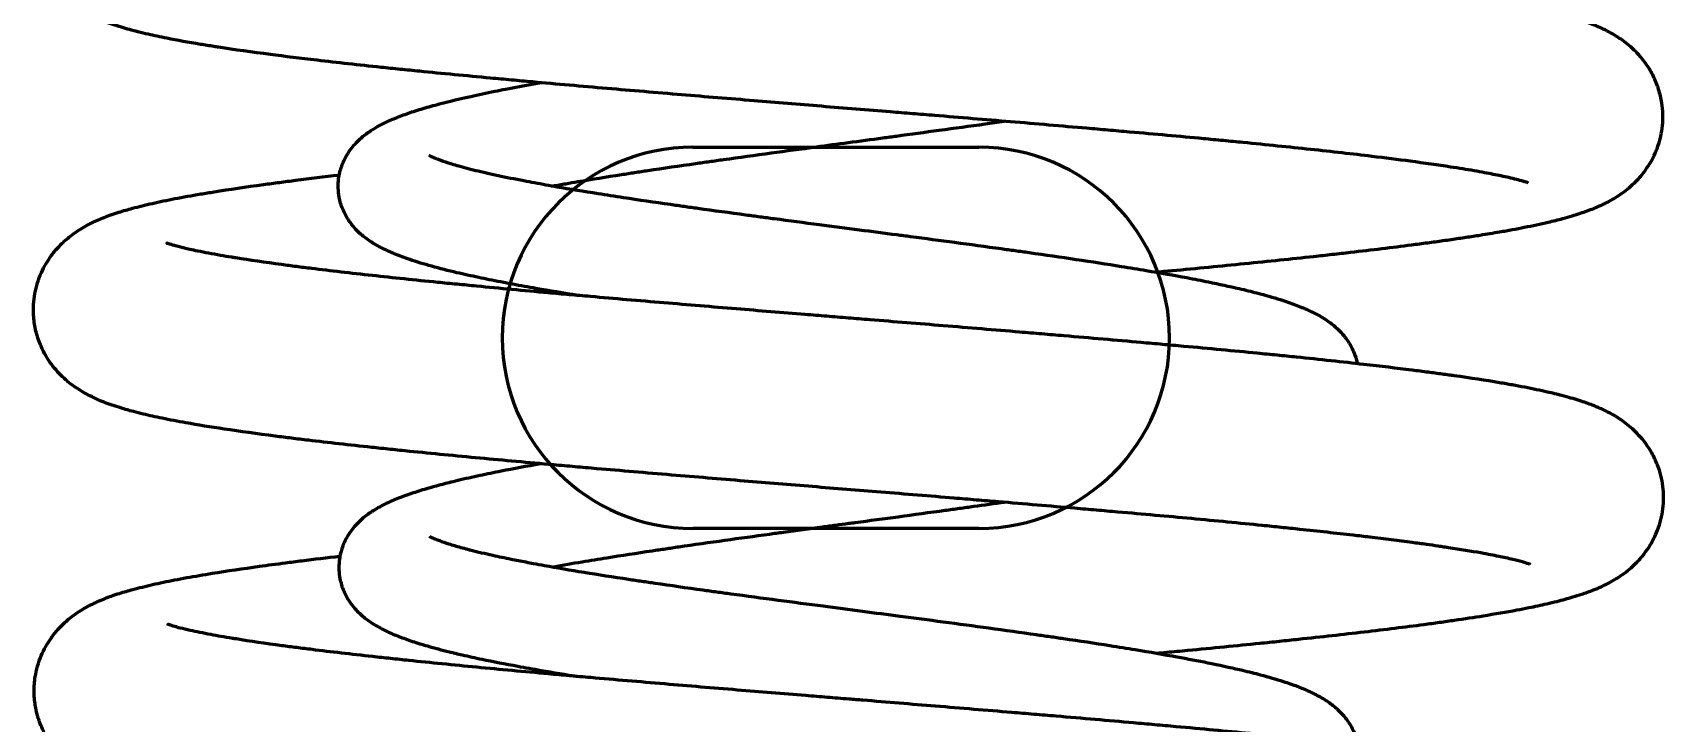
# Model space of a CAD drawing. Header units: millimetres. Extents: x 0 to 840, y 0 to 594.
# Drawn here: x 475.397 to 477.679, y 288.571 to 289.538 of the extents above; entities that cross this region are included whole.
import ezdxf

# ---------------------------------------------------------------- set-up
doc = ezdxf.new("R2010")
doc.units = ezdxf.units.MM
doc.linetypes.add('K5LT_BASIC', pattern=[0])
doc.layers.add('Системный слой', color=7, linetype='Continuous')

# ---------------------------------------------------------------- blocks, each defined once
blk = doc.blocks.new('U29')
at = {"layer": 'Системный слой', "color": 5, "linetype": 'K5LT_BASIC', "lineweight": 60, "true_color": 0x0000ff}
for p, q in [((476.3203, 289.3774), (476.7203, 289.3774)), ((476.7203, 288.8441), (476.3203, 288.8441))]:
    blk.add_line(p, q, dxfattribs=at)
for centre, start, end in [((476.3203, 289.1107), 90, 270), ((476.7203, 289.1107), 270, 90)]:
    blk.add_arc(centre, 0.2667, start, end, dxfattribs=at)
blk = doc.blocks.new('U40')
at = {"layer": 'Системный слой', "color": 5, "linetype": 'K5LT_BASIC', "lineweight": 60, "true_color": 0x0000ff}
for points, knots in [([(477.4892, 289.3274), (477.4882, 289.3278), (477.4875, 289.3281), (477.4846, 289.329), (477.4829, 289.3295), (477.4763, 289.3314), (477.4695, 289.3332), (477.4584, 289.3357), (477.4548, 289.3365), (477.4439, 289.3388), (477.4361, 289.3403), (477.4231, 289.3427), (477.4181, 289.3436), (477.4079, 289.3454), (477.4026, 289.3463), (477.3916, 289.348), (477.3859, 289.3489), (477.3627, 289.3525), (477.3438, 289.3552), (477.3066, 289.3601), (477.2888, 289.3624), (477.2431, 289.3679), (477.2144, 289.3711), (477.1541, 289.3776), (477.1226, 289.3808), (477.0808, 289.3849), (477.0716, 289.3858), (477.0531, 289.3876), (477.0437, 289.3885), (477.001, 289.3925), (476.9665, 289.3956), (476.9213, 289.3996), (476.9113, 289.4005), (476.8914, 289.4023), (476.8813, 289.4031), (476.8362, 289.407), (476.8005, 289.4101), (476.7295, 289.416), (476.6941, 289.4189), (476.6483, 289.4227), (476.638, 289.4235), (476.6174, 289.4252), (476.6071, 289.4261), (476.5647, 289.4295), (476.5324, 289.4321), (476.4686, 289.4373), (476.4371, 289.4399), (476.3718, 289.4453), (476.3381, 289.448), (476.2694, 289.4538), (476.2345, 289.4567), (476.1647, 289.4627), (476.1298, 289.4658), (476.0859, 289.4697), (476.0761, 289.4706), (476.0566, 289.4724), (476.0469, 289.4733), (476.003, 289.4774), (475.9697, 289.4805), (475.9286, 289.4847), (475.9196, 289.4856), (475.9017, 289.4874), (475.8929, 289.4883), (475.8527, 289.4925), (475.8228, 289.4958), (475.7716, 289.5018), (475.7498, 289.5045), (475.7032, 289.5106), (475.6791, 289.5139), (475.6545, 289.5177), (475.6523, 289.5181), (475.6437, 289.5194), (475.6374, 289.5204), (475.6145, 289.5242), (475.5988, 289.5271), (475.5752, 289.5318), (475.5664, 289.5336), (475.5533, 289.5367), (475.5486, 289.5378), (475.5359, 289.541), (475.5282, 289.5431), (475.5168, 289.5465), (475.5127, 289.5478), (475.5048, 289.5505), (475.5013, 289.5518), (475.4915, 289.5555), (475.4861, 289.5578), (475.4768, 289.5622), (475.4733, 289.564), (475.4666, 289.5677), (475.4631, 289.5698), (475.4542, 289.5756), (475.4482, 289.58), (475.4419, 289.5855), (475.4416, 289.5857), (475.441, 289.5862), (475.4406, 289.5866), (475.4393, 289.5878), (475.4384, 289.5886), (475.4358, 289.591), (475.4341, 289.5928), (475.4294, 289.5977), (475.4265, 289.6011), (475.4209, 289.6084), (475.4182, 289.6123), (475.4123, 289.6219), (475.4092, 289.6278), (475.404, 289.6403), (475.4019, 289.6466), (475.3987, 289.6597), (475.3976, 289.6663), (475.3966, 289.6782), (475.3966, 289.6835), (475.397, 289.6939), (475.3976, 289.6991), (475.3993, 289.7093), (475.4004, 289.7143), (475.4033, 289.724), (475.405, 289.7287), (475.4089, 289.7378), (475.4111, 289.7421), (475.4158, 289.7505), (475.4184, 289.7544), (475.4224, 289.76), (475.4238, 289.7619), (475.4281, 289.7672), (475.4312, 289.7706), (475.4385, 289.7782), (475.4433, 289.7824), (475.4508, 289.7883), (475.454, 289.7906), (475.4602, 289.7949), (475.4632, 289.7967), (475.4696, 289.8004), (475.4724, 289.802), (475.4818, 289.8068), (475.4876, 289.8093), (475.4969, 289.8131), (475.5006, 289.8145), (475.5078, 289.8171), (475.5115, 289.8183), (475.5216, 289.8216), (475.5277, 289.8234), (475.5385, 289.8263), (475.543, 289.8275), (475.5542, 289.8303), (475.5612, 289.8319), (475.5735, 289.8346), (475.5787, 289.8357), (475.5893, 289.8378), (475.5949, 289.8389), (475.612, 289.8422), (475.6242, 289.8443), (475.6574, 289.8498), (475.6795, 289.8532), (475.7095, 289.8574), (475.7159, 289.8583), (475.7297, 289.8602), (475.7372, 289.8612), (475.7524, 289.8632), (475.7601, 289.8641), (475.7861, 289.8674), (475.805, 289.8697), (475.8245, 289.8719)], [0, 0, 0, 0, 0.294283, 0.294283, 0.590791, 0.590791, 1.353847, 1.353847, 1.680462, 1.680462, 2.279788, 2.279788, 2.614553, 2.614553, 2.949863, 2.949863, 3.284733, 3.284733, 4.270612, 4.270612, 5.091419, 5.091419, 6.267173, 6.267173, 7.428593, 7.428593, 7.749717, 7.749717, 8.069917, 8.069917, 9.203341, 9.203341, 9.519532, 9.519532, 9.834799, 9.834799, 10.92913, 10.92913, 11.983884, 11.983884, 12.289004, 12.289004, 12.592005, 12.592005, 13.540081, 13.540081, 14.467176, 14.467176, 15.473746, 15.473746, 16.536179, 16.536179, 17.638735, 17.638735, 17.959014, 17.959014, 18.280353, 18.280353, 19.42763, 19.42763, 19.754325, 19.754325, 20.082486, 20.082486, 21.262341, 21.262341, 22.211644, 22.211644, 23.397132, 23.397132, 23.515995, 23.515995, 23.861743, 23.861743, 24.810301, 24.810301, 25.400791, 25.400791, 25.745974, 25.745974, 26.336463, 26.336463, 26.663426, 26.663426, 26.971834, 26.971834, 27.427428, 27.427428, 27.685759, 27.685759, 27.929092, 27.929092, 28.324627, 28.324627, 28.339941, 28.339941, 28.367815, 28.367815, 28.423561, 28.423561, 28.535054, 28.535054, 28.72965, 28.72965, 28.918916, 28.918916, 29.168349, 29.168349, 29.40323, 29.40323, 29.630148, 29.630148, 29.806244, 29.806244, 29.983055, 29.983055, 30.161712, 30.161712, 30.343406, 30.343406, 30.52834, 30.52834, 30.714034, 30.714034, 30.811697, 30.811697, 31.006242, 31.006242, 31.300974, 31.300974, 31.509612, 31.509612, 31.728506, 31.728506, 31.960697, 31.960697, 32.431858, 32.431858, 32.720519, 32.720519, 33.023529, 33.023529, 33.516362, 33.516362, 33.852567, 33.852567, 34.3454, 34.3454, 34.692017, 34.692017, 35.040636, 35.040636, 35.750839, 35.750839, 36.889796, 36.889796, 37.191093, 37.191093, 37.530991, 37.530991, 37.869578, 37.869578, 38.651559, 38.651559, 38.651559, 38.651559]), ([(476.9679, 289.2028), (476.9754, 289.2035), (476.983, 289.2042), (477.0253, 289.2082), (477.0592, 289.2114), (477.1254, 289.2181), (477.1577, 289.2214), (477.1974, 289.2257), (477.206, 289.2267), (477.2232, 289.2286), (477.2316, 289.2296), (477.2701, 289.234), (477.2986, 289.2374), (477.333, 289.2419), (477.3405, 289.2429), (477.3552, 289.2448), (477.3624, 289.2458), (477.3735, 289.2474), (477.3773, 289.2479), (477.3882, 289.2495), (477.395, 289.2505), (477.4084, 289.2525), (477.415, 289.2535), (477.4308, 289.2561), (477.4399, 289.2576), (477.4548, 289.2601), (477.4607, 289.2612), (477.4722, 289.2633), (477.4778, 289.2644), (477.4951, 289.2678), (477.5062, 289.2702), (477.5237, 289.2742), (477.5305, 289.2759), (477.5414, 289.2789), (477.5457, 289.2801), (477.5542, 289.2826), (477.5581, 289.2838), (477.5682, 289.2872), (477.5746, 289.2895), (477.5841, 289.2933), (477.5877, 289.2949), (477.5977, 289.2995), (477.6034, 289.3025), (477.6139, 289.3089), (477.6169, 289.3109), (477.6236, 289.3156), (477.6268, 289.3181), (477.6331, 289.3235), (477.6364, 289.3266), (477.6439, 289.3342), (477.6488, 289.3399), (477.6555, 289.3493), (477.6583, 289.3535), (477.6626, 289.3613), (477.6646, 289.3651), (477.6668, 289.3701), (477.6672, 289.3711), (477.6686, 289.3744), (477.6694, 289.3766), (477.6717, 289.3833), (477.673, 289.388), (477.6752, 289.3977), (477.676, 289.4029), (477.6771, 289.4133), (477.6772, 289.4185), (477.677, 289.429), (477.6765, 289.4342), (477.6747, 289.4459), (477.6732, 289.4523), (477.6692, 289.4648), (477.6668, 289.4708), (477.6611, 289.4823), (477.6579, 289.4878), (477.6523, 289.4959), (477.6501, 289.4989), (477.645, 289.5051), (477.642, 289.5084), (477.6361, 289.5143), (477.6329, 289.5173), (477.6268, 289.5224), (477.6236, 289.5249), (477.6153, 289.5309), (477.6105, 289.5339), (477.6022, 289.5386), (477.5994, 289.5401), (477.5929, 289.5433), (477.5897, 289.5447), (477.5831, 289.5476), (477.5796, 289.5491), (477.5701, 289.5527), (477.5639, 289.5548), (477.5534, 289.5581), (477.5496, 289.5592), (477.5393, 289.5622), (477.5327, 289.5639), (477.5215, 289.5667), (477.5167, 289.5678), (477.5068, 289.57), (477.5018, 289.5711), (477.4859, 289.5743), (477.4746, 289.5765), (477.4568, 289.5797), (477.4509, 289.5807), (477.425, 289.585), (477.4037, 289.5882), (477.3785, 289.5918), (477.376, 289.5921), (477.3687, 289.5931), (477.3638, 289.5938), (477.3517, 289.5954), (477.3443, 289.5964), (477.319, 289.5996), (477.3004, 289.6019), (477.2521, 289.6076), (477.2215, 289.6109), (477.1807, 289.6152), (477.1718, 289.6162), (477.1539, 289.618), (477.1448, 289.6189), (477.1031, 289.6231), (477.0692, 289.6263), (476.9999, 289.6328), (476.9645, 289.6359), (476.9182, 289.64), (476.9081, 289.6409), (476.8878, 289.6426), (476.8776, 289.6435), (476.8318, 289.6475), (476.7956, 289.6505), (476.7486, 289.6544), (476.7382, 289.6553), (476.7174, 289.657), (476.707, 289.6579), (476.6621, 289.6615), (476.6274, 289.6644), (476.574, 289.6687), (476.5553, 289.6702), (476.5367, 289.6718)], [17.925698, 17.925698, 17.925698, 17.925698, 18.167009, 18.167009, 19.2909, 19.2909, 20.438066, 20.438066, 20.764004, 20.764004, 21.091646, 21.091646, 22.269776, 22.269776, 22.60456, 22.60456, 22.940722, 22.940722, 23.127077, 23.127077, 23.466227, 23.466227, 23.806227, 23.806227, 24.305225, 24.305225, 24.64946, 24.64946, 24.994042, 24.994042, 25.735695, 25.735695, 26.22832, 26.22832, 26.56211, 26.56211, 26.880688, 26.880688, 27.368379, 27.368379, 27.654133, 27.654133, 28.141824, 28.141824, 28.363184, 28.363184, 28.5713, 28.5713, 28.770075, 28.770075, 29.058096, 29.058096, 29.244032, 29.244032, 29.401653, 29.401653, 29.444645, 29.444645, 29.530629, 29.530629, 29.702599, 29.702599, 29.885276, 29.885276, 30.06815, 30.06815, 30.251092, 30.251092, 30.484514, 30.484514, 30.721174, 30.721174, 30.964772, 30.964772, 31.113941, 31.113941, 31.303816, 31.303816, 31.499385, 31.499385, 31.702156, 31.702156, 32.051272, 32.051272, 32.28363, 32.28363, 32.535349, 32.535349, 32.808514, 32.808514, 33.309001, 33.309001, 33.617462, 33.617462, 34.106001, 34.106001, 34.445293, 34.445293, 34.786251, 34.786251, 35.491866, 35.491866, 35.836484, 35.836484, 36.945102, 36.945102, 37.062996, 37.062996, 37.29316, 37.29316, 37.630149, 37.630149, 38.427466, 38.427466, 39.619782, 39.619782, 39.945775, 39.945775, 40.270339, 40.270339, 41.426297, 41.426297, 42.560486, 42.560486, 42.875618, 42.875618, 43.189634, 43.189634, 44.279023, 44.279023, 44.587358, 44.587358, 44.894154, 44.894154, 45.907399, 45.907399, 46.450251, 46.450251, 46.450251, 46.450251]), ([(476.1592, 289.1701), (476.1389, 289.1733), (476.1193, 289.1766), (476.0952, 289.1808), (476.0898, 289.1818), (476.079, 289.1837), (476.0737, 289.1847), (476.0569, 289.1878), (476.0457, 289.19), (476.0301, 289.1931), (476.0253, 289.1941), (476.01, 289.1974), (475.9999, 289.1996), (475.9777, 289.2048), (475.966, 289.2078), (475.944, 289.2139), (475.9337, 289.217), (475.917, 289.2226), (475.9102, 289.2251), (475.9009, 289.2289), (475.8981, 289.2302), (475.89, 289.2338), (475.8848, 289.2364), (475.8772, 289.2406), (475.8749, 289.242), (475.868, 289.2463), (475.8635, 289.2494), (475.858, 289.2539), (475.8572, 289.2546), (475.8551, 289.2564), (475.8539, 289.2575), (475.8507, 289.2605), (475.8489, 289.2624), (475.8441, 289.2678), (475.8412, 289.2715), (475.837, 289.2777), (475.8355, 289.2803), (475.8328, 289.2853), (475.8315, 289.288), (475.8293, 289.2935), (475.8283, 289.2961), (475.8266, 289.3019), (475.8259, 289.3047), (475.8246, 289.3119), (475.8242, 289.3161), (475.8239, 289.3247), (475.8241, 289.3293), (475.825, 289.3363), (475.8256, 289.3396), (475.827, 289.3454), (475.8279, 289.3484), (475.8299, 289.3539), (475.831, 289.3566), (475.8335, 289.3618), (475.8348, 289.3642), (475.8384, 289.3703), (475.8405, 289.3734), (475.845, 289.3791), (475.8471, 289.3814), (475.851, 289.3855), (475.8529, 289.3874), (475.8566, 289.3908), (475.8586, 289.3925), (475.8626, 289.3956), (475.8647, 289.3972), (475.8709, 289.4015), (475.875, 289.404), (475.8815, 289.4077), (475.8838, 289.4089), (475.8913, 289.4127), (475.8966, 289.4152), (475.9049, 289.4186), (475.9078, 289.4198), (475.9137, 289.422), (475.9167, 289.4232), (475.9263, 289.4266), (475.9331, 289.4288), (475.9439, 289.432), (475.9475, 289.4331), (475.955, 289.4353), (475.9589, 289.4363), (475.9668, 289.4384), (475.9708, 289.4395), (475.9858, 289.4433), (475.9973, 289.446), (476.0201, 289.4511), (476.0313, 289.4535), (476.048, 289.4568), (476.053, 289.4578), (476.0709, 289.4613), (476.084, 289.4638), (476.1007, 289.4668), (476.1037, 289.4673), (476.1067, 289.4678)], [5.675318, 5.675318, 5.675318, 5.675318, 6.718364, 6.718364, 7.027139, 7.027139, 7.337084, 7.337084, 8.02466, 8.02466, 8.337898, 8.337898, 9.039295, 9.039295, 9.943122, 9.943122, 10.846949, 10.846949, 11.510055, 11.510055, 11.803712, 11.803712, 12.370603, 12.370603, 12.629951, 12.629951, 13.137623, 13.137623, 13.231575, 13.231575, 13.370786, 13.370786, 13.580998, 13.580998, 13.915817, 13.915817, 14.110907, 14.110907, 14.301281, 14.301281, 14.485591, 14.485591, 14.666164, 14.666164, 14.91831, 14.91831, 15.17301, 15.17301, 15.356612, 15.356612, 15.538988, 15.538988, 15.721359, 15.721359, 15.905494, 15.905494, 16.188859, 16.188859, 16.431405, 16.431405, 16.641209, 16.641209, 16.859371, 16.859371, 17.086432, 17.086432, 17.546445, 17.546445, 17.802544, 17.802544, 18.364448, 18.364448, 18.655585, 18.655585, 18.952749, 18.952749, 19.574122, 19.574122, 19.886187, 19.886187, 20.20084, 20.20084, 20.516526, 20.516526, 21.342221, 21.342221, 22.07547, 22.07547, 22.387816, 22.387816, 23.15617, 23.15617, 23.324208, 23.324208, 23.324208, 23.324208]), ([(476.5372, 289.3841), (476.5535, 289.3862), (476.5697, 289.3884), (476.5924, 289.3915), (476.5988, 289.3923), (476.6252, 289.3959), (476.6451, 289.3986), (476.6864, 289.4043), (476.7078, 289.4072), (476.7377, 289.4114), (476.7464, 289.4126), (476.7551, 289.4139)], [0, 0, 0, 0, 0.687907, 0.687907, 0.960774, 0.960774, 1.810877, 1.810877, 2.74229, 2.74229, 3.129512, 3.129512, 3.129512, 3.129512]), ([(476.1244, 289.3233), (476.1304, 289.3244), (476.1364, 289.3254), (476.148, 289.3274), (476.1535, 289.3284), (476.1787, 289.3326), (476.1992, 289.336), (476.2265, 289.3402), (476.2326, 289.3412), (476.2449, 289.3431), (476.2511, 289.344), (476.279, 289.3482), (476.3013, 289.3515), (476.3305, 289.3557), (476.337, 289.3566), (476.35, 289.3584), (476.3565, 289.3594), (476.3849, 289.3634), (476.4071, 289.3664), (476.4505, 289.3724), (476.4717, 289.3752), (476.5077, 289.3801), (476.5224, 289.3821), (476.5372, 289.3841)], [5.660063, 5.660063, 5.660063, 5.660063, 6.001296, 6.001296, 6.301548, 6.301548, 7.35492, 7.35492, 7.653726, 7.653726, 7.952375, 7.952375, 8.983354, 8.983354, 9.274141, 9.274141, 9.563606, 9.563606, 10.531197, 10.531197, 11.434023, 11.434023, 12.060567, 12.060567, 12.060567, 12.060567]), ([(475.951, 289.3663), (475.9516, 289.3659), (475.9514, 289.3659), (475.9543, 289.3645), (475.9568, 289.3634), (475.9599, 289.3621), (475.9614, 289.3615), (475.9641, 289.3604), (475.9658, 289.3598), (475.9716, 289.3577), (475.9764, 289.3562), (475.9843, 289.3537), (475.9871, 289.3529), (475.9978, 289.3499), (476.0067, 289.3475), (476.026, 289.3428), (476.0365, 289.3404), (476.059, 289.3356), (476.071, 289.3332), (476.0935, 289.3289), (476.1038, 289.327), (476.1197, 289.3241), (476.1249, 289.3232), (476.1484, 289.3191), (476.1676, 289.3159), (476.1934, 289.3119), (476.1992, 289.3109), (476.2111, 289.3091), (476.2171, 289.3082), (476.2444, 289.304), (476.2663, 289.3008), (476.2952, 289.2967), (476.3016, 289.2958), (476.3144, 289.2939), (476.3208, 289.293), (476.3493, 289.2891), (476.3717, 289.286), (476.401, 289.2821), (476.4076, 289.2812), (476.4207, 289.2794), (476.4273, 289.2785), (476.4548, 289.2749), (476.4758, 289.2721), (476.5157, 289.2669), (476.5345, 289.2644), (476.5706, 289.2597), (476.588, 289.2575), (476.6118, 289.2543), (476.6183, 289.2535), (476.6454, 289.2499), (476.6659, 289.2472), (476.7082, 289.2415), (476.73, 289.2386), (476.7579, 289.2347), (476.7644, 289.2338), (476.7775, 289.232), (476.784, 289.2311), (476.813, 289.227), (476.835, 289.2238), (476.8782, 289.2173), (476.8994, 289.2141), (476.9257, 289.2098), (476.9315, 289.2089), (476.9431, 289.207), (476.9488, 289.206), (476.9743, 289.2017), (476.9933, 289.1983), (477.0164, 289.194), (477.0215, 289.193), (477.0315, 289.191), (477.0365, 289.19), (477.0565, 289.186), (477.0708, 289.1829), (477.0886, 289.1787), (477.0929, 289.1777), (477.1012, 289.1756), (477.1053, 289.1746), (477.1209, 289.1705), (477.1317, 289.1674), (477.1492, 289.1619), (477.1562, 289.1595), (477.166, 289.1558), (477.169, 289.1546), (477.1773, 289.1512), (477.1826, 289.1489), (477.1904, 289.145), (477.1928, 289.1437), (477.2003, 289.1396), (477.2054, 289.1364), (477.2125, 289.1313), (477.2145, 289.1297), (477.2202, 289.125), (477.2236, 289.1219), (477.229, 289.116), (477.2307, 289.114), (477.2341, 289.1097), (477.2357, 289.1074), (477.2388, 289.1027), (477.2403, 289.1001), (477.2429, 289.0951), (477.2442, 289.0921), (477.2468, 289.0854), (477.2483, 289.0808), (477.2494, 289.0757), (477.2495, 289.0751), (477.2496, 289.0746)], [0, 0, 0, 0, 0.387671, 0.387671, 0.734853, 0.734853, 0.926054, 0.926054, 1.182177, 1.182177, 1.776503, 1.776503, 2.068881, 2.068881, 2.870333, 2.870333, 3.671785, 3.671785, 4.469476, 4.469476, 5.095012, 5.095012, 5.395899, 5.395899, 6.426319, 6.426319, 6.725595, 6.725595, 7.023805, 7.023805, 8.070082, 8.070082, 8.363106, 8.363106, 8.654944, 8.654944, 9.647733, 9.647733, 9.933187, 9.933187, 10.2167, 10.2167, 11.114846, 11.114846, 11.909025, 11.909025, 12.644886, 12.644886, 12.921745, 12.921745, 13.802225, 13.802225, 14.755296, 14.755296, 15.048883, 15.048883, 15.343947, 15.343947, 16.374327, 16.374327, 17.425988, 17.425988, 17.731992, 17.731992, 18.038928, 18.038928, 19.113765, 19.113765, 19.424723, 19.424723, 19.736808, 19.736808, 20.707304, 20.707304, 21.023015, 21.023015, 21.338881, 21.338881, 22.249195, 22.249195, 22.915146, 22.915146, 23.21475, 23.21475, 23.77695, 23.77695, 24.044978, 24.044978, 24.601652, 24.601652, 24.836213, 24.836213, 25.233624, 25.233624, 25.435731, 25.435731, 25.631325, 25.631325, 25.822627, 25.822627, 26.011494, 26.011494, 26.295124, 26.295124, 26.328581, 26.328581, 26.328581, 26.328581]), ([(477.4915, 288.7936), (477.4909, 288.7939), (477.4917, 288.7936), (477.489, 288.7946), (477.4858, 288.7956), (477.4784, 288.7978), (477.4727, 288.7992), (477.4644, 288.8012), (477.461, 288.802), (477.4511, 288.8042), (477.4441, 288.8056), (477.4321, 288.8079), (477.4274, 288.8088), (477.4089, 288.8121), (477.3937, 288.8146), (477.375, 288.8174), (477.3729, 288.8177), (477.3682, 288.8184), (477.3655, 288.8188), (477.3575, 288.82), (477.352, 288.8208), (477.3399, 288.8225), (477.3332, 288.8234), (477.3077, 288.8268), (477.2879, 288.8293), (477.2594, 288.8327), (477.2516, 288.8336), (477.2201, 288.8372), (477.1951, 288.84), (477.1605, 288.8436), (477.1519, 288.8445), (477.1345, 288.8463), (477.1256, 288.8472), (477.0849, 288.8513), (477.0518, 288.8545), (476.9843, 288.8608), (476.95, 288.8639), (476.9049, 288.8678), (476.8949, 288.8687), (476.8748, 288.8705), (476.8648, 288.8713), (476.8196, 288.8752), (476.7839, 288.8782), (476.7374, 288.8821), (476.7271, 288.8829), (476.7064, 288.8847), (476.6961, 288.8855), (476.6517, 288.8892), (476.6174, 288.892), (476.5513, 288.8974), (476.5195, 288.8999), (476.4558, 288.9051), (476.4239, 288.9077), (476.358, 288.9131), (476.324, 288.916), (476.255, 288.9217), (476.2201, 288.9247), (476.1756, 288.9285), (476.1655, 288.9294), (476.1454, 288.9312), (476.1354, 288.9321), (476.0903, 288.9361), (476.0559, 288.9392), (475.9885, 288.9455), (475.9556, 288.9487), (475.9148, 288.9528), (475.9059, 288.9537), (475.8882, 288.9556), (475.8795, 288.9565), (475.8398, 288.9607), (475.8102, 288.964), (475.7743, 288.9683), (475.7665, 288.9693), (475.7511, 288.9712), (475.7435, 288.9721), (475.7106, 288.9764), (475.6868, 288.9797), (475.6454, 288.9859), (475.6276, 288.9888), (475.6051, 288.9928), (475.5994, 288.9939), (475.5884, 288.996), (475.583, 288.9971), (475.5686, 289.0001), (475.5598, 289.002), (475.5465, 289.0052), (475.542, 289.0063), (475.5316, 289.0091), (475.5256, 289.0108), (475.5159, 289.0138), (475.5119, 289.0151), (475.5041, 289.0178), (475.5006, 289.019), (475.4892, 289.0235), (475.4817, 289.0268), (475.4705, 289.0327), (475.467, 289.0347), (475.4579, 289.0404), (475.4518, 289.0446), (475.4439, 289.0512), (475.4423, 289.0526), (475.4376, 289.0569), (475.4345, 289.06), (475.4285, 289.0666), (475.4256, 289.0701), (475.4201, 289.0776), (475.4175, 289.0816), (475.4126, 289.09), (475.4104, 289.0943), (475.4057, 289.1049), (475.4035, 289.1112), (475.4001, 289.1242), (475.3989, 289.1308), (475.3976, 289.1442), (475.3975, 289.1509), (475.3982, 289.1627), (475.3988, 289.1679), (475.4007, 289.178), (475.402, 289.183), (475.405, 289.1926), (475.4067, 289.1973), (475.4108, 289.2062), (475.413, 289.2105), (475.4178, 289.2187), (475.4204, 289.2226), (475.4243, 289.2279), (475.4256, 289.2296), (475.4298, 289.2346), (475.4328, 289.238), (475.4402, 289.2454), (475.445, 289.2496), (475.4525, 289.2555), (475.4557, 289.2578), (475.462, 289.262), (475.4649, 289.2638), (475.4713, 289.2675), (475.4741, 289.269), (475.4835, 289.2738), (475.4894, 289.2764), (475.4987, 289.2801), (475.5025, 289.2815), (475.5098, 289.2841), (475.5134, 289.2853), (475.5236, 289.2886), (475.5298, 289.2903), (475.5406, 289.2933), (475.5451, 289.2944), (475.5544, 289.2967), (475.5592, 289.2978), (475.5691, 289.3001), (475.5742, 289.3012), (475.5846, 289.3034), (475.59, 289.3045), (475.6069, 289.3077), (475.619, 289.3099), (475.6378, 289.3131), (475.6441, 289.3141), (475.6718, 289.3186), (475.6949, 289.322), (475.7269, 289.3263), (475.7343, 289.3273), (475.7494, 289.3293), (475.7571, 289.3303), (475.7843, 289.3337), (475.8045, 289.3362), (475.8255, 289.3386)], [0, 0, 0, 0, 0.245116, 0.245116, 0.782796, 0.782796, 1.373724, 1.373724, 1.71207, 1.71207, 2.311832, 2.311832, 2.661953, 2.661953, 3.641564, 3.641564, 3.762705, 3.762705, 3.913816, 3.913816, 4.216038, 4.216038, 4.564654, 4.564654, 5.517715, 5.517715, 5.862866, 5.862866, 6.90273, 6.90273, 7.242339, 7.242339, 7.580954, 7.580954, 8.785135, 8.785135, 9.956742, 9.956742, 10.287425, 10.287425, 10.617131, 10.617131, 11.757509, 11.757509, 12.082013, 12.082013, 12.404997, 12.404997, 13.466302, 13.466302, 14.444341, 14.444341, 15.429284, 15.429284, 16.493515, 16.493515, 17.613742, 17.613742, 17.945806, 17.945806, 18.279055, 18.279055, 19.457108, 19.457108, 20.661953, 20.661953, 21.005075, 21.005075, 21.349562, 21.349562, 22.589133, 22.589133, 22.94159, 22.94159, 23.295634, 23.295634, 24.508204, 24.508204, 25.55456, 25.55456, 25.919615, 25.919615, 26.284906, 26.284906, 26.931249, 26.931249, 27.287911, 27.287911, 27.768126, 27.768126, 28.106871, 28.106871, 28.422358, 28.422358, 29.05048, 29.05048, 29.31177, 29.31177, 29.741376, 29.741376, 29.852144, 29.852144, 30.062511, 30.062511, 30.264934, 30.264934, 30.462107, 30.462107, 30.654331, 30.654331, 30.901975, 30.901975, 31.140537, 31.140537, 31.375538, 31.375538, 31.560982, 31.560982, 31.74842, 31.74842, 31.939074, 31.939074, 32.13293, 32.13293, 32.327721, 32.327721, 32.418142, 32.418142, 32.621948, 32.621948, 32.932639, 32.932639, 33.152191, 33.152191, 33.382643, 33.382643, 33.627091, 33.627091, 34.125647, 34.125647, 34.429683, 34.429683, 34.748489, 34.748489, 35.266428, 35.266428, 35.619411, 35.619411, 35.979053, 35.979053, 36.340367, 36.340367, 36.705217, 36.705217, 37.454599, 37.454599, 37.818346, 37.818346, 39.024886, 39.024886, 39.381281, 39.381281, 39.73617, 39.73617, 40.616808, 40.616808, 40.616808, 40.616808]), ([(476.5377, 289.1384), (476.5277, 289.1392), (476.5177, 289.1401), (476.4976, 289.1417), (476.4875, 289.1425), (476.4452, 289.146), (476.4131, 289.1486), (476.3471, 289.154), (476.3132, 289.1569), (476.245, 289.1626), (476.2107, 289.1655), (476.1672, 289.1694), (476.1573, 289.1702), (476.1375, 289.172), (476.1277, 289.1728), (476.0836, 289.1768), (476.0501, 289.1799), (476.0085, 289.1839), (475.9993, 289.1848), (475.9811, 289.1866), (475.9721, 289.1874), (475.9313, 289.1915), (475.9008, 289.1947), (475.8418, 289.2012), (475.8134, 289.2045), (475.7797, 289.2086), (475.7725, 289.2095), (475.7585, 289.2114), (475.7516, 289.2123), (475.7215, 289.2163), (475.7001, 289.2194), (475.679, 289.2228), (475.6771, 289.2231), (475.6698, 289.2243), (475.6645, 289.2252), (475.6478, 289.2281), (475.6371, 289.2302), (475.6238, 289.2329), (475.62, 289.2337), (475.611, 289.2357), (475.6063, 289.2368), (475.5994, 289.2386), (475.5969, 289.2393), (475.5917, 289.2408), (475.5886, 289.2417), (475.5861, 289.2426), (475.5852, 289.2429), (475.5843, 289.2432), (475.5844, 289.2432), (475.5843, 289.2433), (475.5849, 289.243), (475.585, 289.2429)], [0, 0, 0, 0, 0.284541, 0.284541, 0.572589, 0.572589, 1.490726, 1.490726, 2.477169, 2.477169, 3.503487, 3.503487, 3.808595, 3.808595, 4.114576, 4.114576, 5.195964, 5.195964, 5.505817, 5.505817, 5.816609, 5.816609, 6.929153, 6.929153, 8.083237, 8.083237, 8.403123, 8.403123, 8.723875, 8.723875, 9.838241, 9.838241, 9.950375, 9.950375, 10.27503, 10.27503, 11.024648, 11.024648, 11.345767, 11.345767, 11.82387, 11.82387, 12.133153, 12.133153, 12.611256, 12.611256, 12.877396, 12.877396, 13.134938, 13.134938, 13.27943, 13.27943, 13.27943, 13.27943]), ([(476.9689, 288.6694), (476.9736, 288.6699), (476.9783, 288.6703), (476.9929, 288.6717), (477.0027, 288.6726), (477.0471, 288.6768), (477.0807, 288.6801), (477.1224, 288.6844), (477.1316, 288.6853), (477.1498, 288.6872), (477.1587, 288.6882), (477.1996, 288.6925), (477.2301, 288.6959), (477.2887, 288.7028), (477.3166, 288.7062), (477.3502, 288.7107), (477.3575, 288.7117), (477.3719, 288.7137), (477.3789, 288.7147), (477.3997, 288.7177), (477.413, 288.7197), (477.4424, 288.7245), (477.4581, 288.7272), (477.4785, 288.731), (477.484, 288.7321), (477.4982, 288.7349), (477.5066, 288.7367), (477.5195, 288.7397), (477.5243, 288.7408), (477.5367, 288.7439), (477.5441, 288.746), (477.5553, 288.7493), (477.5596, 288.7506), (477.5691, 288.7538), (477.5745, 288.7558), (477.5839, 288.7595), (477.5871, 288.7608), (477.5942, 288.7641), (477.5974, 288.7657), (477.6072, 288.7708), (477.6138, 288.7747), (477.6236, 288.7816), (477.6271, 288.7843), (477.6335, 288.7896), (477.6367, 288.7926), (477.6401, 288.796), (477.6404, 288.7962), (477.641, 288.7969), (477.6414, 288.7973), (477.6425, 288.7985), (477.6433, 288.7993), (477.6456, 288.8018), (477.6471, 288.8036), (477.6516, 288.809), (477.6545, 288.813), (477.6608, 288.8226), (477.6641, 288.8285), (477.6689, 288.8394), (477.6707, 288.8441), (477.6738, 288.8538), (477.6751, 288.8588), (477.677, 288.8691), (477.6776, 288.8742), (477.6782, 288.8847), (477.6782, 288.89), (477.6775, 288.9004), (477.6769, 288.9055), (477.675, 288.9156), (477.6737, 288.9207), (477.6702, 288.9317), (477.6677, 288.9377), (477.6621, 288.9491), (477.6588, 288.9546), (477.653, 288.963), (477.6505, 288.9663), (477.6451, 288.9727), (477.6421, 288.976), (477.6362, 288.9819), (477.633, 288.9848), (477.6269, 288.9898), (477.6237, 288.9923), (477.6154, 288.9982), (477.6105, 289.0012), (477.5996, 289.0073), (477.5944, 289.0097), (477.5857, 289.0136), (477.5822, 289.0151), (477.5728, 289.0187), (477.5666, 289.0209), (477.5563, 289.0242), (477.5525, 289.0254), (477.5444, 289.0277), (477.5401, 289.0289), (477.5293, 289.0317), (477.5225, 289.0333), (477.5106, 289.036), (477.5056, 289.0371), (477.4897, 289.0405), (477.4784, 289.0426), (477.4607, 289.0458), (477.4548, 289.0469), (477.4291, 289.0512), (477.408, 289.0544), (477.3828, 289.058), (477.3804, 289.0583), (477.3748, 289.0591), (477.3716, 289.0595), (477.362, 289.0608), (477.3555, 289.0617), (477.3415, 289.0635), (477.334, 289.0645), (477.3049, 289.0682), (477.2824, 289.0708), (477.2291, 289.0769), (477.1976, 289.0803), (477.1557, 289.0846), (477.1466, 289.0855), (477.1283, 289.0873), (477.1191, 289.0882), (477.0767, 289.0924), (477.0423, 289.0956), (476.9972, 289.0997), (476.9873, 289.1006), (476.9675, 289.1024), (476.9575, 289.1033), (476.9123, 289.1073), (476.8762, 289.1104), (476.8293, 289.1144), (476.8189, 289.1153), (476.7983, 289.117), (476.7879, 289.1179), (476.7422, 289.1217), (476.7065, 289.1247), (476.6365, 289.1304), (476.6023, 289.1332), (476.5579, 289.1368), (476.5478, 289.1376), (476.5377, 289.1384)], [16.842172, 16.842172, 16.842172, 16.842172, 16.990388, 16.990388, 17.300596, 17.300596, 18.405625, 18.405625, 18.720804, 18.720804, 19.037201, 19.037201, 20.174185, 20.174185, 21.32975, 21.32975, 21.658575, 21.658575, 21.988702, 21.988702, 22.652876, 22.652876, 23.525081, 23.525081, 23.862606, 23.862606, 24.410688, 24.410688, 24.745982, 24.745982, 25.294064, 25.294064, 25.612639, 25.612639, 26.054182, 26.054182, 26.325425, 26.325425, 26.578129, 26.578129, 27.028927, 27.028927, 27.242485, 27.242485, 27.444087, 27.444087, 27.459164, 27.459164, 27.483531, 27.483531, 27.532263, 27.532263, 27.629729, 27.629729, 27.824659, 27.824659, 28.071059, 28.071059, 28.245835, 28.245835, 28.418195, 28.418195, 28.589192, 28.589192, 28.759863, 28.759863, 28.931245, 28.931245, 29.1044, 29.1044, 29.333727, 29.333727, 29.571899, 29.571899, 29.735281, 29.735281, 29.921503, 29.921503, 30.113642, 30.113642, 30.313119, 30.313119, 30.657791, 30.657791, 31.06666, 31.06666, 31.330312, 31.330312, 31.816875, 31.816875, 32.116997, 32.116997, 32.433511, 32.433511, 32.913674, 32.913674, 33.247474, 33.247474, 33.944666, 33.944666, 34.281835, 34.281835, 35.368595, 35.368595, 35.483926, 35.483926, 35.631854, 35.631854, 35.92771, 35.92771, 36.256591, 36.256591, 37.177184, 37.177184, 38.347671, 38.347671, 38.665236, 38.665236, 38.981608, 38.981608, 40.107207, 40.107207, 40.418294, 40.418294, 40.728278, 40.728278, 41.817268, 41.817268, 42.122256, 42.122256, 42.426021, 42.426021, 43.457327, 43.457327, 44.431833, 44.431833, 44.72057, 44.72057, 44.72057, 44.72057]), ([(476.1077, 288.9345), (476.1075, 288.9345), (476.1072, 288.9344), (476.0877, 288.931), (476.0693, 288.9275), (476.0468, 288.9231), (476.0419, 288.9221), (476.0321, 288.9201), (476.0272, 288.919), (476.0117, 288.9157), (476.0014, 288.9134), (475.9871, 288.91), (475.9828, 288.9089), (475.9666, 288.9049), (475.9553, 288.9018), (475.9411, 288.8976), (475.9375, 288.8965), (475.9306, 288.8942), (475.9272, 288.8931), (475.9168, 288.8895), (475.91, 288.887), (475.9008, 288.8831), (475.898, 288.8819), (475.8899, 288.8782), (475.8848, 288.8757), (475.8773, 288.8714), (475.8749, 288.87), (475.8681, 288.8657), (475.8637, 288.8625), (475.8571, 288.857), (475.8553, 288.8553), (475.8513, 288.8516), (475.8496, 288.8498), (475.8459, 288.8456), (475.8443, 288.8436), (475.84, 288.8379), (475.8375, 288.834), (475.834, 288.8275), (475.8326, 288.8246), (475.8304, 288.8194), (475.8293, 288.8163), (475.8279, 288.8115), (475.8274, 288.8095), (475.8263, 288.8046), (475.8258, 288.8017), (475.825, 288.7943), (475.8249, 288.7902), (475.8252, 288.7816), (475.8257, 288.7776), (475.8271, 288.7706), (475.8278, 288.7677), (475.8295, 288.7621), (475.8306, 288.7592), (475.8328, 288.754), (475.8342, 288.7512), (475.8369, 288.7463), (475.8384, 288.7439), (475.8423, 288.738), (475.8448, 288.7349), (475.8496, 288.7294), (475.8516, 288.7273), (475.8557, 288.7234), (475.8576, 288.7217), (475.8615, 288.7185), (475.8636, 288.7169), (475.8677, 288.7139), (475.8698, 288.7125), (475.8763, 288.7082), (475.8807, 288.7058), (475.8877, 288.7021), (475.8901, 288.7009), (475.8979, 288.6973), (475.9033, 288.695), (475.912, 288.6916), (475.9149, 288.6905), (475.9244, 288.6871), (475.931, 288.6849), (475.9416, 288.6816), (475.9452, 288.6806), (475.9586, 288.6767), (475.9688, 288.674), (475.9811, 288.671), (475.9824, 288.6707), (475.9853, 288.67), (475.9868, 288.6696), (475.9914, 288.6685), (475.9945, 288.6678), (476.002, 288.6661), (476.0066, 288.6651), (476.0158, 288.663), (476.0205, 288.662), (476.041, 288.6577), (476.0576, 288.6545), (476.0804, 288.6503), (476.0858, 288.6493), (476.0967, 288.6474), (476.1022, 288.6464), (476.1246, 288.6425), (476.142, 288.6396), (476.1601, 288.6367)], [18.282873, 18.282873, 18.282873, 18.282873, 18.296501, 18.296501, 19.367609, 19.367609, 19.679473, 19.679473, 19.992592, 19.992592, 20.707307, 20.707307, 21.023017, 21.023017, 21.933552, 21.933552, 22.24709, 22.24709, 22.558227, 22.558227, 23.224234, 23.224234, 23.517198, 23.517198, 24.079328, 24.079328, 24.337378, 24.337378, 24.840608, 24.840608, 25.062708, 25.062708, 25.272198, 25.272198, 25.472878, 25.472878, 25.780792, 25.780792, 25.970039, 25.970039, 26.158177, 26.158177, 26.281877, 26.281877, 26.463302, 26.463302, 26.714438, 26.714438, 26.962433, 26.962433, 27.142277, 27.142277, 27.325929, 27.325929, 27.513804, 27.513804, 27.702667, 27.702667, 28.000698, 28.000698, 28.245871, 28.245871, 28.459609, 28.459609, 28.683196, 28.683196, 28.91686, 28.91686, 29.405454, 29.405454, 29.672069, 29.672069, 30.240323, 30.240323, 30.534106, 30.534106, 31.154665, 31.154665, 31.466167, 31.466167, 32.286244, 32.286244, 32.387845, 32.387845, 32.499016, 32.499016, 32.721359, 32.721359, 33.036643, 33.036643, 33.351197, 33.351197, 34.381145, 34.381145, 34.691688, 34.691688, 35.001034, 35.001034, 35.931583, 35.931583, 35.931583, 35.931583]), ([(476.7561, 288.8805), (476.7419, 288.8785), (476.7275, 288.8765), (476.7064, 288.8736), (476.6998, 288.8726), (476.6864, 288.8708), (476.6798, 288.8699), (476.6514, 288.866), (476.6294, 288.863), (476.5873, 288.8573), (476.5672, 288.8546), (476.5441, 288.8515), (476.5411, 288.8511), (476.5382, 288.8507)], [38.476877, 38.476877, 38.476877, 38.476877, 39.111855, 39.111855, 39.402162, 39.402162, 39.690613, 39.690613, 40.630217, 40.630217, 41.481896, 41.481896, 41.607332, 41.607332, 41.607332, 41.607332]), ([(476.5382, 288.8507), (476.5321, 288.8499), (476.526, 288.8491), (476.5138, 288.8474), (476.5075, 288.8466), (476.4831, 288.8433), (476.4649, 288.8408), (476.4403, 288.8375), (476.4338, 288.8366), (476.4063, 288.8328), (476.3855, 288.83), (476.3431, 288.824), (476.3217, 288.821), (476.2943, 288.817), (476.288, 288.816), (476.2755, 288.8142), (476.2692, 288.8133), (476.2414, 288.8091), (476.2203, 288.8058), (476.1941, 288.8016), (476.1883, 288.8007), (476.1768, 288.7988), (476.1711, 288.7979), (476.1517, 288.7946), (476.1383, 288.7923), (476.1254, 288.79)], [0, 0, 0, 0, 0.256977, 0.256977, 0.520963, 0.520963, 1.29635, 1.29635, 1.576046, 1.576046, 2.482476, 2.482476, 3.447833, 3.447833, 3.740198, 3.740198, 4.033743, 4.033743, 5.063074, 5.063074, 5.36221, 5.36221, 5.661682, 5.661682, 6.400197, 6.400197, 6.400197, 6.400197]), ([(475.9519, 288.833), (475.9522, 288.8328), (475.9518, 288.833), (475.9527, 288.8325), (475.953, 288.8323), (475.9549, 288.8314), (475.9572, 288.8303), (475.9603, 288.829), (475.9618, 288.8284), (475.9665, 288.8266), (475.9706, 288.8251), (475.9777, 288.8228), (475.9801, 288.822), (475.988, 288.8196), (475.9938, 288.8179), (476.0034, 288.8154), (476.0067, 288.8145), (476.0194, 288.8113), (476.0295, 288.8089), (476.0485, 288.8047), (476.0571, 288.8029), (476.0693, 288.8004), (476.0727, 288.7998), (476.083, 288.7977), (476.0901, 288.7964), (476.1023, 288.7941), (476.1074, 288.7932), (476.13, 288.7891), (476.1486, 288.7859), (476.188, 288.7795), (476.2087, 288.7762), (476.2364, 288.7721), (476.2425, 288.7711), (476.2548, 288.7693), (476.261, 288.7684), (476.289, 288.7643), (476.3113, 288.7612), (476.3406, 288.7571), (476.3471, 288.7562), (476.3601, 288.7544), (476.3667, 288.7535), (476.395, 288.7497), (476.4172, 288.7467), (476.4603, 288.741), (476.4813, 288.7382), (476.5206, 288.7331), (476.539, 288.7306), (476.575, 288.7259), (476.5926, 288.7236), (476.6302, 288.7187), (476.6502, 288.7161), (476.6917, 288.7105), (476.7132, 288.7076), (476.7568, 288.7017), (476.7789, 288.6986), (476.807, 288.6946), (476.8134, 288.6937), (476.8262, 288.6919), (476.8325, 288.6909), (476.8611, 288.6867), (476.8827, 288.6835), (476.9097, 288.6792), (476.9156, 288.6783), (476.9274, 288.6764), (476.9333, 288.6754), (476.9594, 288.6711), (476.9789, 288.6677), (477.0125, 288.6616), (477.0268, 288.6589), (477.0563, 288.6529), (477.0711, 288.6497), (477.0865, 288.6461), (477.0878, 288.6458), (477.0935, 288.6444), (477.0978, 288.6434), (477.106, 288.6413), (477.1101, 288.6403), (477.1254, 288.6362), (477.136, 288.6331), (477.1494, 288.6288), (477.1527, 288.6277), (477.1592, 288.6254), (477.1623, 288.6243), (477.171, 288.621), (477.1764, 288.6187), (477.1844, 288.6151), (477.1869, 288.6139), (477.1951, 288.6098), (477.2004, 288.6068), (477.2079, 288.6019), (477.2101, 288.6004), (477.2144, 288.5972), (477.2164, 288.5956), (477.2196, 288.5929), (477.2206, 288.5921), (477.223, 288.5899), (477.2241, 288.5888), (477.2273, 288.5857), (477.229, 288.5838), (477.2326, 288.5796), (477.2342, 288.5775), (477.2375, 288.573), (477.239, 288.5705), (477.2419, 288.5656), (477.2433, 288.5629), (477.2463, 288.5564), (477.248, 288.5518), (477.2497, 288.5454), (477.2502, 288.5433), (477.2506, 288.5412)], [0, 0, 0, 0, 0.178423, 0.178423, 0.342482, 0.342482, 0.703269, 0.703269, 0.894002, 0.894002, 1.487139, 1.487139, 1.775644, 1.775644, 2.370014, 2.370014, 2.668819, 2.668819, 3.470305, 3.470305, 4.066515, 4.066515, 4.289094, 4.289094, 4.73425, 4.73425, 5.035618, 5.035618, 6.069412, 6.069412, 7.124918, 7.124918, 7.421532, 7.421532, 7.717027, 7.717027, 8.743539, 8.743539, 9.033778, 9.033778, 9.322623, 9.322623, 10.283399, 10.283399, 11.175621, 11.175621, 11.954446, 11.954446, 12.699107, 12.699107, 13.554309, 13.554309, 14.489908, 14.489908, 15.482787, 15.482787, 15.780027, 15.780027, 16.078733, 16.078733, 17.134604, 17.134604, 17.439813, 17.439813, 17.745858, 17.745858, 18.823613, 18.823613, 19.698045, 19.698045, 20.703758, 20.703758, 20.804683, 20.804683, 21.120435, 21.120435, 21.436328, 21.436328, 22.346663, 22.346663, 22.656518, 22.656518, 22.960195, 22.960195, 23.522404, 23.522404, 23.803933, 23.803933, 24.393287, 24.393287, 24.638011, 24.638011, 24.870722, 24.870722, 24.989964, 24.989964, 25.128495, 25.128495, 25.334926, 25.334926, 25.53349, 25.53349, 25.726705, 25.726705, 25.916581, 25.916581, 26.202049, 26.202049, 26.328571, 26.328571, 26.328571, 26.328571]), ([(477.4918, 288.2606), (477.4919, 288.2606), (477.4927, 288.2602), (477.4923, 288.2604), (477.4919, 288.2605), (477.49, 288.2612), (477.4867, 288.2623), (477.4813, 288.2639), (477.479, 288.2645), (477.4727, 288.2661), (477.4682, 288.2673), (477.4595, 288.2692), (477.4559, 288.27), (477.4462, 288.272), (477.4399, 288.2733), (477.4284, 288.2754), (477.4237, 288.2763), (477.407, 288.2792), (477.3944, 288.2813), (477.3748, 288.2843), (477.3688, 288.2852), (477.3486, 288.2881), (477.3339, 288.2901), (477.3115, 288.293), (477.3045, 288.294), (477.29, 288.2958), (477.2827, 288.2967), (477.2676, 288.2985), (477.26, 288.2994), (477.2246, 288.3035), (477.1951, 288.3068), (477.1556, 288.3109), (477.147, 288.3118), (477.1294, 288.3136), (477.1206, 288.3145), (477.0797, 288.3186), (477.0464, 288.3218), (476.9783, 288.3281), (476.9435, 288.3312), (476.8979, 288.3352), (476.8879, 288.3361), (476.8678, 288.3378), (476.8577, 288.3387), (476.8125, 288.3426), (476.7768, 288.3456), (476.7304, 288.3494), (476.7201, 288.3503), (476.6994, 288.352), (476.6891, 288.3528), (476.6449, 288.3565), (476.6108, 288.3593), (476.5451, 288.3646), (476.5136, 288.3672), (476.4499, 288.3724), (476.4178, 288.375), (476.3515, 288.3804), (476.3174, 288.3832), (476.2484, 288.389), (476.2135, 288.392), (476.1437, 288.3981), (476.1089, 288.4011), (476.0653, 288.4051), (476.0556, 288.406), (476.0363, 288.4078), (476.0267, 288.4087), (475.9832, 288.4128), (475.9502, 288.416), (475.9097, 288.4201), (475.9008, 288.421), (475.8832, 288.4229), (475.8745, 288.4238), (475.8351, 288.428), (475.8057, 288.4313), (475.77, 288.4356), (475.7623, 288.4366), (475.747, 288.4385), (475.7394, 288.4394), (475.7181, 288.4422), (475.7047, 288.444), (475.6848, 288.4468), (475.678, 288.4478), (475.6549, 288.4513), (475.6394, 288.4537), (475.6187, 288.4573), (475.6128, 288.4583), (475.6014, 288.4604), (475.5958, 288.4614), (475.5849, 288.4635), (475.5796, 288.4646), (475.5636, 288.468), (475.5533, 288.4704), (475.5391, 288.474), (475.5346, 288.4752), (475.5239, 288.4782), (475.5179, 288.4801), (475.508, 288.4834), (475.504, 288.4848), (475.4941, 288.4886), (475.4878, 288.4912), (475.4779, 288.496), (475.4749, 288.4976), (475.4679, 288.5015), (475.465, 288.5032), (475.4582, 288.5076), (475.4552, 288.5097), (475.4468, 288.5161), (475.4415, 288.5206), (475.4335, 288.5288), (475.4303, 288.5324), (475.4246, 288.5394), (475.4216, 288.5435), (475.4166, 288.5513), (475.414, 288.5558), (475.41, 288.5639), (475.4083, 288.5678), (475.4064, 288.5729), (475.406, 288.574), (475.4048, 288.5774), (475.4041, 288.5797), (475.4021, 288.5868), (475.401, 288.5916), (475.3992, 288.6031), (475.3986, 288.6097), (475.3986, 288.6231), (475.3991, 288.6297), (475.401, 288.6414), (475.4021, 288.6464), (475.4049, 288.6563), (475.4066, 288.661), (475.4104, 288.6702), (475.4126, 288.6746), (475.4173, 288.683), (475.4198, 288.687), (475.4228, 288.6911), (475.4231, 288.6916), (475.4261, 288.6957), (475.429, 288.6993), (475.4361, 288.7072), (475.4407, 288.7116), (475.4498, 288.7195), (475.4546, 288.723), (475.4625, 288.7284), (475.4653, 288.7301), (475.4717, 288.7339), (475.4746, 288.7354), (475.481, 288.7387), (475.4842, 288.7402), (475.4939, 288.7445), (475.5005, 288.7471), (475.5107, 288.7508), (475.5143, 288.752), (475.5242, 288.7551), (475.5303, 288.7569), (475.5409, 288.7598), (475.5455, 288.7609), (475.5547, 288.7632), (475.5595, 288.7644), (475.5742, 288.7677), (475.5844, 288.7698), (475.6006, 288.773), (475.6063, 288.7741), (475.6235, 288.7772), (475.6354, 288.7792), (475.6683, 288.7846), (475.6904, 288.7878), (475.7256, 288.7927), (475.7376, 288.7943), (475.7577, 288.7969), (475.7655, 288.7979), (475.7904, 288.801), (475.8082, 288.8031), (475.8265, 288.8053)], [0, 0, 0, 0, 0.25394, 0.25394, 0.510398, 0.510398, 1.097582, 1.097582, 1.388528, 1.388528, 1.870292, 1.870292, 2.191722, 2.191722, 2.673486, 2.673486, 3.000255, 3.000255, 3.755574, 3.755574, 4.081877, 4.081877, 4.805867, 4.805867, 5.127381, 5.127381, 5.45011, 5.45011, 5.77222, 5.77222, 6.915223, 6.915223, 7.231437, 7.231437, 7.54651, 7.54651, 8.667664, 8.667664, 9.770065, 9.770065, 10.077879, 10.077879, 10.38479, 10.38479, 11.444192, 11.444192, 11.746129, 11.746129, 12.046636, 12.046636, 13.028191, 13.028191, 13.932741, 13.932741, 14.857265, 14.857265, 15.852564, 15.852564, 16.898308, 16.898308, 17.981306, 17.981306, 18.294702, 18.294702, 18.6092, 18.6092, 19.734029, 19.734029, 20.053841, 20.053841, 20.375029, 20.375029, 21.529813, 21.529813, 21.858821, 21.858821, 22.188891, 22.188891, 22.811175, 22.811175, 23.145911, 23.145911, 23.973288, 23.973288, 24.312944, 24.312944, 24.652894, 24.652894, 24.993201, 24.993201, 25.707979, 25.707979, 26.040371, 26.040371, 26.519659, 26.519659, 26.820325, 26.820325, 27.311017, 27.311017, 27.564151, 27.564151, 27.794846, 27.794846, 28.007267, 28.007267, 28.325543, 28.325543, 28.513569, 28.513569, 28.697167, 28.697167, 28.878229, 28.878229, 29.030491, 29.030491, 29.073515, 29.073515, 29.159563, 29.159563, 29.33166, 29.33166, 29.561975, 29.561975, 29.791423, 29.791423, 29.971623, 29.971623, 30.151716, 30.151716, 30.332069, 30.332069, 30.513413, 30.513413, 30.535213, 30.535213, 30.720502, 30.720502, 30.996475, 30.996475, 31.305653, 31.305653, 31.518978, 31.518978, 31.747147, 31.747147, 31.995007, 31.995007, 32.50578, 32.50578, 32.798922, 32.798922, 33.271355, 33.271355, 33.600376, 33.600376, 33.934461, 33.934461, 34.597671, 34.597671, 34.937921, 34.937921, 35.601131, 35.601131, 36.68609, 36.68609, 37.225257, 37.225257, 37.555755, 37.555755, 38.271086, 38.271086, 38.271086, 38.271086]), ([(476.5386, 288.6051), (476.5286, 288.6059), (476.5187, 288.6067), (476.4986, 288.6084), (476.4884, 288.6092), (476.4462, 288.6126), (476.4141, 288.6153), (476.3481, 288.6207), (476.3142, 288.6235), (476.2457, 288.6293), (476.2112, 288.6323), (476.1675, 288.6361), (476.1575, 288.637), (476.1378, 288.6387), (476.128, 288.6396), (476.0839, 288.6435), (476.0504, 288.6466), (475.9851, 288.6529), (475.9533, 288.656), (475.9143, 288.6601), (475.9058, 288.661), (475.8889, 288.6628), (475.8805, 288.6637), (475.8422, 288.6679), (475.8139, 288.6712), (475.7802, 288.6754), (475.773, 288.6763), (475.759, 288.6781), (475.7521, 288.679), (475.7221, 288.683), (475.7007, 288.6862), (475.6797, 288.6896), (475.6778, 288.6899), (475.6705, 288.6911), (475.6652, 288.6919), (475.6551, 288.6937), (475.6503, 288.6946), (475.6349, 288.6975), (475.6254, 288.6994), (475.6116, 288.7025), (475.6069, 288.7036), (475.6001, 288.7053), (475.5976, 288.706), (475.5924, 288.7075), (475.5894, 288.7085), (475.587, 288.7093), (475.5861, 288.7096), (475.585, 288.71), (475.5858, 288.7097), (475.5859, 288.7096)], [0, 0, 0, 0, 0.303232, 0.303232, 0.610201, 0.610201, 1.588638, 1.588638, 2.639896, 2.639896, 3.741472, 3.741472, 4.066645, 4.066645, 4.392747, 4.392747, 5.545202, 5.545202, 6.719991, 6.719991, 7.053826, 7.053826, 7.391768, 7.391768, 8.621669, 8.621669, 8.962582, 8.962582, 9.304431, 9.304431, 10.491713, 10.491713, 10.611215, 10.611215, 10.957176, 10.957176, 11.302999, 11.302999, 12.103917, 12.103917, 12.614388, 12.614388, 12.943342, 12.943342, 13.453813, 13.453813, 13.737041, 13.737041, 14.145442, 14.145442, 14.145442, 14.145442]), ([(476.9699, 288.1361), (476.9983, 288.1388), (477.0261, 288.1414), (477.0628, 288.145), (477.0723, 288.1459), (477.0911, 288.1478), (477.1005, 288.1487), (477.1429, 288.153), (477.1749, 288.1564), (477.2141, 288.1607), (477.2226, 288.1617), (477.2396, 288.1636), (477.2479, 288.1645), (477.2858, 288.169), (477.3138, 288.1724), (477.3476, 288.1769), (477.3549, 288.1779), (477.3694, 288.1799), (477.3765, 288.1809), (477.3947, 288.1835), (477.4056, 288.1851), (477.4226, 288.1878), (477.4291, 288.1888), (477.453, 288.1927), (477.4695, 288.1957), (477.4944, 288.2006), (477.5035, 288.2025), (477.5171, 288.2056), (477.522, 288.2067), (477.5351, 288.2099), (477.5431, 288.2121), (477.5548, 288.2155), (477.559, 288.2168), (477.5687, 288.22), (477.574, 288.2219), (477.5835, 288.2256), (477.5868, 288.227), (477.5938, 288.2301), (477.5973, 288.2318), (477.6071, 288.2368), (477.614, 288.2408), (477.6241, 288.2479), (477.6274, 288.2504), (477.6311, 288.2535), (477.6314, 288.2537), (477.6324, 288.2545), (477.633, 288.2551), (477.6349, 288.2567), (477.6362, 288.2579), (477.64, 288.2615), (477.6426, 288.2641), (477.6481, 288.2702), (477.651, 288.2737), (477.6576, 288.2826), (477.6612, 288.2882), (477.6675, 288.3002), (477.6702, 288.3063), (477.674, 288.3177), (477.6754, 288.3226), (477.6775, 288.3328), (477.6783, 288.3379), (477.6791, 288.3484), (477.6792, 288.3536), (477.6788, 288.3641), (477.6783, 288.3693), (477.6766, 288.3794), (477.6754, 288.3845), (477.6726, 288.3942), (477.6708, 288.3989), (477.6664, 288.4094), (477.6634, 288.4151), (477.6568, 288.4259), (477.6531, 288.431), (477.6491, 288.4358), (477.6488, 288.4362), (477.6456, 288.4399), (477.6426, 288.4432), (477.6367, 288.449), (477.6335, 288.4519), (477.6273, 288.4569), (477.6241, 288.4593), (477.6179, 288.4637), (477.6148, 288.4657), (477.6061, 288.471), (477.6011, 288.4736), (477.5926, 288.4777), (477.5894, 288.4791), (477.5827, 288.4819), (477.5791, 288.4834), (477.5695, 288.4869), (477.5633, 288.489), (477.5529, 288.4922), (477.549, 288.4933), (477.5406, 288.4957), (477.5362, 288.4968), (477.5252, 288.4996), (477.5183, 288.5012), (477.5061, 288.5039), (477.501, 288.505), (477.4849, 288.5083), (477.4734, 288.5104), (477.4554, 288.5136), (477.4493, 288.5146), (477.423, 288.519), (477.4013, 288.5222), (477.3744, 288.526), (477.3708, 288.5264), (477.36, 288.5279), (477.3527, 288.5289), (477.3378, 288.5308), (477.3303, 288.5318), (477.2993, 288.5356), (477.2747, 288.5385), (477.2191, 288.5448), (477.1877, 288.5481), (477.1458, 288.5523), (477.1367, 288.5533), (477.1183, 288.5551), (477.109, 288.556), (477.0663, 288.5601), (477.0317, 288.5633), (476.9864, 288.5675), (476.9765, 288.5684), (476.9566, 288.5701), (476.9466, 288.571), (476.9012, 288.575), (476.8651, 288.5781), (476.8181, 288.5821), (476.8078, 288.583), (476.7871, 288.5847), (476.7767, 288.5856), (476.7311, 288.5894), (476.6954, 288.5923), (476.6258, 288.598), (476.5919, 288.6008), (476.5515, 288.6041), (476.5451, 288.6046), (476.5386, 288.6051)], [18.142069, 18.142069, 18.142069, 18.142069, 19.086865, 19.086865, 19.420174, 19.420174, 19.754666, 19.754666, 20.954655, 20.954655, 21.295275, 21.295275, 21.637583, 21.637583, 22.867555, 22.867555, 23.217915, 23.217915, 23.569279, 23.569279, 24.139471, 24.139471, 24.495753, 24.495753, 25.502277, 25.502277, 26.125967, 26.125967, 26.48367, 26.48367, 27.107359, 27.107359, 27.449093, 27.449093, 27.920235, 27.920235, 28.209518, 28.209518, 28.485925, 28.485925, 28.987468, 28.987468, 29.215735, 29.215735, 29.237333, 29.237333, 29.280529, 29.280529, 29.36692, 29.36692, 29.539702, 29.539702, 29.739449, 29.739449, 30.011695, 30.011695, 30.262482, 30.262482, 30.446501, 30.446501, 30.628868, 30.628868, 30.810694, 30.810694, 30.993091, 30.993091, 31.177189, 31.177189, 31.364169, 31.364169, 31.614705, 31.614705, 31.875695, 31.875695, 31.895761, 31.895761, 32.094553, 32.094553, 32.29966, 32.29966, 32.512641, 32.512641, 32.735455, 32.735455, 33.145015, 33.145015, 33.412408, 33.412408, 33.70207, 33.70207, 34.221373, 34.221373, 34.547107, 34.547107, 34.89012, 34.89012, 35.401262, 35.401262, 35.757411, 35.757411, 36.498575, 36.498575, 36.857795, 36.857795, 38.025998, 38.025998, 38.204999, 38.204999, 38.556916, 38.556916, 38.907074, 38.907074, 39.967151, 39.967151, 41.198258, 41.198258, 41.536151, 41.536151, 41.872846, 41.872846, 43.070273, 43.070273, 43.401318, 43.401318, 43.731211, 43.731211, 44.888009, 44.888009, 45.212531, 45.212531, 45.535708, 45.535708, 46.629351, 46.629351, 47.659801, 47.659801, 47.854558, 47.854558, 47.854558, 47.854558])]:
    blk.add_open_spline(points, degree=3, knots=knots, dxfattribs=at)

msp = doc.modelspace()

# ---------------------------------------------------------------- block references
at = {"layer": 'Системный слой'}
for name in ['U29', 'U40']:
    msp.add_blockref(name, (0, 0), dxfattribs=at)

doc.saveas('drawing.dxf')
